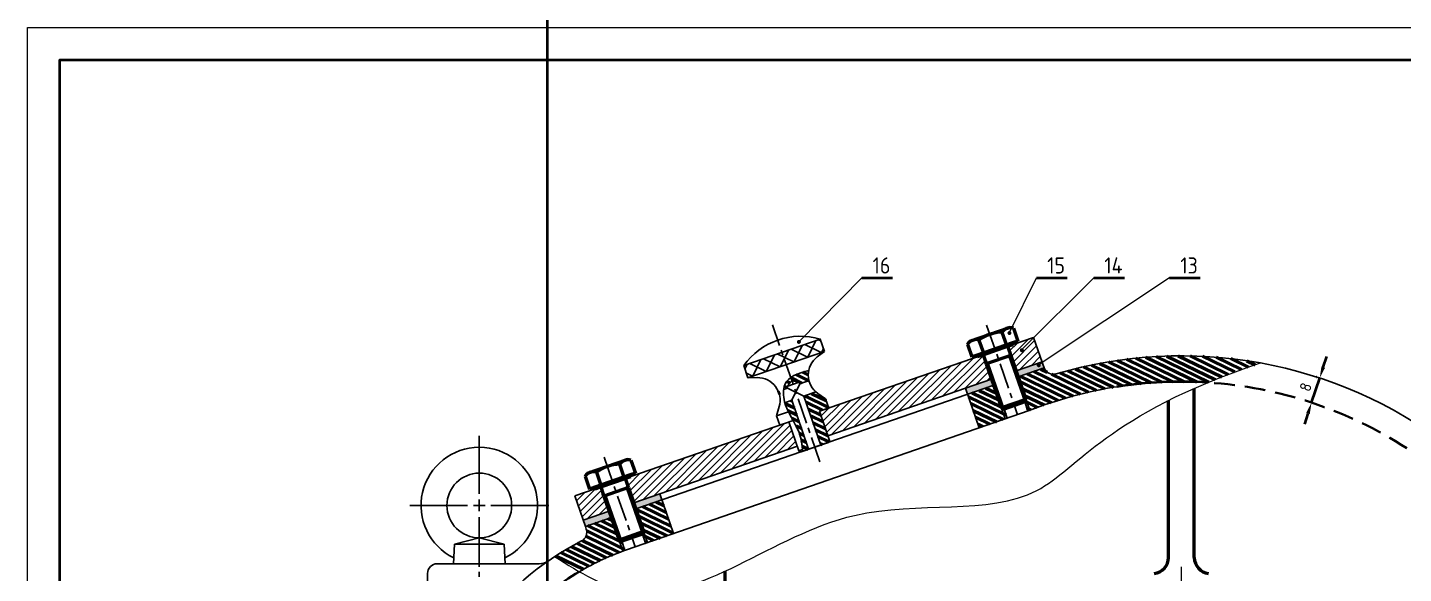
# Model space of a CAD drawing. Header units: millimetres. Extents: x 8200 to 9389, y 625 to 13172.
# Drawn here: x 8199.5 to 8624.7, y 13002.9 to 13171.6 of the extents above; entities that cross this region are included whole.
import ezdxf

# ---------------------------------------------------------------- set-up
doc = ezdxf.new("R2010")
doc.units = ezdxf.units.MM
doc.linetypes.add('CENTER', pattern=[50.800000000000004, 31.75, -6.35, 6.35, -6.35])
doc.linetypes.add('HIDDEN', pattern=[9.524999999999999, 6.35, -3.175])
for name, color, linetype, lineweight in [('AM_0', 7, 'Continuous', 50), ('AM_0N', 7, 'Continuous', 50), ('AM_4', 3, 'Continuous', 25), ('AM_4N', 3, 'Continuous', 25), ('AM_6', 2, 'HIDDEN', 35), ('CENTER', 1, 'CENTER', 25), ('manh', 3, 'Continuous', 13), ('net dam', 7, 'Continuous', 40)]:
    doc.layers.add(name, color=color, linetype=linetype, lineweight=lineweight)
doc.styles.get("Standard").update_dxf_attribs({"font": 'ISOCP.SHX'})
doc.dimstyles.new('AM_DIN', dxfattribs={"dimtxt": 3.5, "dimasz": 3.5, "dimexe": 1, "dimexo": 1, "dimgap": 1.5, "dimtad": 1, "dimdsep": 46, "dimtxsty": 'Standard', "dimcen": 0, "dimclrd": 256, "dimclre": 256, "dimclrt": 2, "dimadec": 0, "dimazin": 2, "dimtp": 0.1, "dimtm": 0.1, "dimtfac": 0.71, "dimtdec": 3, "dimtmove": 0, "dimatfit": 3, "dimfxl": 1, "dimlwd": -1, "dimlwe": -1, "dimarcsym": 0})
pattern_1 = [(154.0611881069578, (5249.557636160033, -1968.756973553362), (-0.6943900328841978, -1.427577925099391), [])]
pattern_2 = [(154.0611881069578, (0, 0), (-0.6943900328841979, -1.427577925099391), [])]

# ---------------------------------------------------------------- blocks, each defined once
blk = doc.blocks.new('*U24')
at = {"layer": 'CENTER', "color": 0, "linetype": 'CENTER', "transparency": 16777216}
for p, q in [((0, 3.6), (0, 21.5)), ((-21.5, 0), (-3.600000000000001, 0)), ((3.6, 0), (21.5, 0)), ((0, -14.94292288388321), (0, -3.6))]:
    blk.add_line(p, q, dxfattribs=at)
at = {"layer": 'CENTER', "color": 0, "linetype": 'Continuous', "transparency": 16777216}
for p, q in [((-1.8, 0), (1.8, 0)), ((0, -1.8), (0, 1.8))]:
    blk.add_line(p, q, dxfattribs=at)
blk = doc.blocks.new('*D68')
at = {"layer": 'Defpoints', "color": 0, "transparency": 16777216}
for p in [(8598.79084783324, 13063.31107732679), (8598.820281108805, 13063.30134941251), (8596.309786341923, 13055.70546789517)]:
    blk.add_point(p, dxfattribs=at)
at = {"layer": 'net dam', "linetype": 'ByBlock', "transparency": 16777216}
for p, q in [((8599.88918929375, 13066.63427549063), (8600.98753075426, 13069.95747365446)), ((8596.280353066359, 13055.71519580945), (8598.79084783324, 13063.31107732679)), ((8597.870795919138, 13063.61516125837), (8597.841362643572, 13063.62488917265)), ((8595.182011605848, 13052.39199764561), (8594.083670145337, 13049.06879948178)), ((8595.360301152255, 13056.01927974103), (8595.33086787669, 13056.02900765531))]:
    blk.add_line(p, q, dxfattribs=at)
at = {"layer": 'net dam', "transparency": 16777216}
for points in [[(8599.335322933111, 13066.81733240071), (8600.44305565439, 13066.45121858054), (8598.79084783324, 13063.31107732679)], [(8594.628145245208, 13052.5750545557), (8595.735877966486, 13052.20894073553), (8596.280353066359, 13055.71519580945)]]:
    blk.add_solid(points, dxfattribs=at)
at = {"layer": 'net dam', "color": 2, "transparency": 16777216, "insert": (8594.44977358338, 13060.53302506716), "char_height": 3.5, "attachment_point": 5, "rotation": 71.71089908759444}
blk.add_mtext('8', dxfattribs=at)

msp = doc.modelspace()

# ---------------------------------------------------------------- hatches: boundary and pattern name
h = msp.add_hatch()
h.set_pattern_fill('ANSI31', color=3, scale=0.5)
h.set_pattern_definition([(45, (0, 0), (-1.122532015133644, 1.122532015133644), [])])
h.paths.add_polyline_path([(8379.278312935508, 13022.12981145851), (8377.645423519803, 13026.85566293258), (8377.445084317385, 13027.43547764995), (8376.665689870359, 13029.69117381709), (8374.964383339655, 13029.10333362742), (8368.631745787497, 13026.91526299313), (8371.244368852644, 13019.35390063456)])
h.paths.add_polyline_path([(8385.928358759742, 13032.89163707194), (8384.227052229038, 13032.30379688227), (8385.006446676065, 13030.04810071513), (8385.206785878483, 13029.46828599777), (8386.83967529419, 13024.74243452369), (8437.40628818576, 13042.21435200387), (8434.793666425934, 13049.77571481352)])
h.paths.add_polyline_path([(8444.245372331292, 13053.04148508693), (8446.857991134111, 13045.48013083535), (8497.4245997899, 13062.95204685197), (8495.79171037416, 13067.67789832615), (8495.591371171742, 13068.25771304351), (8494.812011321716, 13070.51330908122)])
h.paths.add_polyline_path([(8510.36328780174, 13075.88659809094), (8502.373378411608, 13073.1259184535), (8503.152733530422, 13070.8703361087), (8503.35307273284, 13070.29052139133), (8504.98596214858, 13065.56466991716), (8513.019913077913, 13068.34058310672)])
h = msp.add_hatch()
h.set_pattern_fill('ANSI37', color=3, angle=19.06118810695783)
h.set_pattern_definition([(64.06118810695783, (5249.557636160033, -1968.756973553362), (-2.855155850198782, 1.388780065768396), []), (154.0611881069578, (5249.557636160033, -1968.756973553362), (-1.388780065768396, -2.855155850198782), [])])
h.paths.add_polyline_path([(8445.782326050601, 13071.55872169964), (8444.47601517068, 13075.3394031045), (8420.846756390352, 13067.17496010498), (8422.153067270276, 13063.39427870013)])
h = msp.add_hatch(color=3)
h.dxf.hatch_style = 1
h.paths.add_polyline_path([(8371.244368852644, 13019.35390063456), (8371.897524618977, 13017.46356004478), (8379.93146870184, 13020.23947086874), (8379.278312935508, 13022.12981145851)])
h.paths.add_polyline_path([(8386.83967529419, 13024.74243452369), (8387.49283106052, 13022.85209393392), (8395.526778566622, 13025.62800594069), (8394.873622800294, 13027.51834653045)])
h.paths.add_polyline_path([(8498.077755556198, 13061.0617062623), (8497.4245997899, 13062.95204685197), (8489.390652283804, 13060.17613484522), (8490.043808050104, 13058.28579425554)])
h.paths.add_polyline_path([(8513.673065420979, 13066.45024133425), (8513.684058097162, 13066.45411145718), (8513.019913077913, 13068.34058310672), (8504.98596214858, 13065.56466991716), (8505.639117914878, 13063.67432932749)])
at = {"layer": 'AM_0'}
h = msp.add_hatch(dxfattribs=at)
h.set_pattern_fill('ANSI31', color=3, scale=0.5, angle=109.0611881069578)
h.set_pattern_definition(pattern_2)
edge = h.paths.add_edge_path()
edge.add_spline(control_points=[(8564.258997001187, 13061.92190672396), (8569.107141395476, 13063.9315836541), (8574.495744690172, 13065.95492539727), (8580.514117318353, 13067.97215595114)], knot_values=[206.2297392377041, 206.2297392377041, 206.2297392377041, 206.2297392377041, 212.5260326899334, 212.5260326899334, 212.5260326899334, 212.5260326899334], degree=3, periodic=0)
edge.add_arc((8556.062991829793, 12933.93270556978), 136.2513552086527, 79.66192406608104, 106.5045519347248)
edge.add_arc((8516.502862883983, 13067.44651056851), 3.000000000001378, 199.3953263545461, 286.50455193471726, ccw=False)
edge.add_line((8513.673113635903, 13066.45025799361), (8505.639117914878, 13063.67432932749))
edge.add_line((8505.639117914878, 13063.67432932749), (8508.051401777644, 13056.69278168618))
edge.add_line((8508.051401777644, 13056.69278168618), (8509.216117222348, 13053.32190295535))
edge.add_arc((8556.062991829784, 12933.93270556978), 128.2513552086528, 98.93560559526242, 111.42444086286719, ccw=False)
edge.add_arc((8556.062991829793, 12933.93270556978), 128.251355208653, 86.33597065601151, 98.93560559526662, ccw=False)
h.paths.add_polyline_path([(8498.077755556198, 13061.0617062623), (8490.043808050104, 13058.28579425554), (8493.624518865956, 13047.92262616556), (8501.657607683246, 13050.70102335945)])
h = msp.add_hatch(dxfattribs=at)
h.set_pattern_fill('ANSI31', color=3, scale=0.5, angle=109.0611881069578)
h.set_pattern_definition(pattern_1)
edge = h.paths.add_edge_path()
edge.add_spline(control_points=[(8440.92145852511, 13065.67757538338), (8438.79637324009, 13065.12931106027), (8436.794031701116, 13064.49472493704), (8435.353828025382, 13063.46480500798)], knot_values=[1.570028673243917, 1.570028673243917, 1.570028673243917, 1.570028673243917, 7.190366858268072, 7.190366858268072, 7.190366858268072, 7.190366858268072], degree=3, periodic=0)
edge.add_line((8435.353828025382, 13063.46480500798), (8435.713352371227, 13062.42428163041))
edge.add_line((8435.713352371225, 13062.42428163041), (8437.980792542738, 13061.98604835696))
edge.add_line((8437.980792542738, 13061.98604835696), (8438.144081402728, 13061.51346318135))
edge.add_line((8438.14408140273, 13061.51346318135), (8441.00573998402, 13062.50223090311))
edge.add_arc((8447.778641481105, 13064.2707911398), 6.999999999999346, 168.4063603813519, 194.634467717052, ccw=False)
at = {"layer": 'AM_0', "true_color": 0xed1f24}
h = msp.add_hatch(dxfattribs=at)
h.set_pattern_fill('ANSI31', color=240, scale=0.5, angle=109.0611881069578)
h.set_pattern_definition(pattern_1)
edge = h.paths.add_edge_path()
edge.add_spline(control_points=[(8435.353828025382, 13063.46480500798), (8434.521681231141, 13062.86971933938), (8433.567877261517, 13061.79368303561), (8433.210773220404, 13060.29800651704), (8433.148328707697, 13059.78731770648)], knot_values=[7.190366858268072, 7.190366858268072, 7.190366858268072, 7.190366858268072, 10.43778698502077, 11.99643951405011, 11.99643951405011, 11.99643951405011, 11.99643951405011], degree=3, periodic=0)
edge.add_line((8433.148328707697, 13059.78731770648), (8434.363399997876, 13060.20715230143))
edge.add_line((8434.363399997877, 13060.20715230143), (8434.200111137887, 13060.67973747704))
edge.add_line((8434.200111137885, 13060.67973747704), (8435.713352371225, 13062.42428163041))
edge.add_line((8435.713352371225, 13062.42428163041), (8435.35382802538, 13063.46480500798))
at = {"layer": 'AM_0'}
h = msp.add_hatch(dxfattribs=at)
h.set_pattern_fill('ANSI31', color=3, scale=0.5, angle=109.0611881069578)
h.set_pattern_definition(pattern_1)
h.paths.add_polyline_path([(8444.675635802341, 13042.61005615709), (8447.038561680372, 13043.42650045704), (8447.34785799599, 13044.06237449264), (8444.245369656175, 13053.04149282917), (8447.080880709815, 13054.02122598911), (8446.10114754987, 13056.85673704275), (8443.694393818743, 13058.58581787404, -0.02454562750174107), (8443.156898701485, 13059.01346352218), (8439.450392282652, 13057.7327817765)])
edge = h.paths.add_edge_path()
edge.add_line((8435.669710877799, 13056.42647089658), (8433.553706205183, 13055.69534345425))
edge.add_spline(control_points=[(8433.553706205183, 13055.69534345425), (8434.52776962581, 13052.26823043268), (8438.092840697604, 13048.00466028951), (8438.902583026787, 13042.68364154298), (8439.060269229707, 13040.66982008241)], knot_values=[15.96303348124929, 15.96303348124929, 15.96303348124929, 15.96303348124929, 26.19361789271285, 32.1590496442861, 32.1590496442861, 32.1590496442861, 32.1590496442861], degree=3, periodic=0)
edge.add_line((8439.060269229707, 13040.66982008241), (8440.894954397489, 13041.30374527717))
edge.add_line((8440.894954397489, 13041.30374527717), (8435.669710877799, 13056.42647089658))
h = msp.add_hatch(dxfattribs=at)
h.set_pattern_fill('ANSI31', color=3, scale=0.5, angle=109.0611881069578)
h.set_pattern_definition(pattern_2)
h.paths.add_polyline_path([(8508.051401777648, 13056.69278168618), (8507.671926262696, 13055.91262776639), (8508.638409118928, 13053.11546686445), (8509.075755589647, 13053.26673149437, -0.0002939840092312598), (8509.216117222348, 13053.32190295535)])
h.paths.add_polyline_path([(8501.270193338749, 13053.70068310604), (8500.49003941897, 13054.08015862099), (8501.657607683246, 13050.70102335945), (8502.238226210324, 13050.90184136645)])
h = msp.add_hatch(dxfattribs=at)
h.set_pattern_fill('ANSI31', color=3, scale=0.5, angle=109.0611881069578)
h.set_pattern_definition(pattern_2)
edge = h.paths.add_edge_path()
edge.add_arc((8411.055799590384, 12933.93270556978), 88.73910889984467, 117.0386805106807, 123.2399316264677)
edge.add_spline(control_points=[(8362.413788610895, 13008.15254264997), (8364.952662885795, 13006.49799901007), (8367.492125237108, 13004.90845920148), (8370.032986726796, 13003.47357506895)], knot_values=[6.188674924413943, 6.188674924413943, 6.188674924413943, 6.188674924413943, 14.72395834413616, 14.72395834413616, 14.72395834413616, 14.72395834413616], degree=3, periodic=0)
edge.add_arc((8411.055799590384, 12933.93270556978), 80.73910889984548, 109.93544735348809, 120.53675425425931, ccw=False)
edge.add_line((8383.526894846073, 13009.83371418969), (8382.343752564615, 13013.25792322742))
edge.add_line((8382.343752564615, 13013.25792322742), (8379.931468701841, 13020.23947086874))
edge.add_line((8379.931468701841, 13020.23947086874), (8371.897521195748, 13017.46355886197))
edge.add_line((8371.897521195748, 13017.46355886197), (8372.187453117991, 13016.62444802634))
edge.add_arc((8369.351942233487, 13015.64471437689), 2.999999999999694, -62.9613194893019, 19.06119799807408, ccw=False)
h.paths.add_polyline_path([(8395.526778566622, 13025.62800594069), (8387.49283106052, 13022.85209393392), (8389.905114923287, 13015.87054629261), (8391.084502786422, 13012.45720316119), (8399.117591603715, 13015.23560035508)])
at = {"layer": 'AM_0', "true_color": 0xed1f24}
h = msp.add_hatch(dxfattribs=at)
h.set_pattern_fill('ANSI31', color=240, scale=0.5, angle=109.0611881069578)
h.set_pattern_definition(pattern_2)
h.paths.add_polyline_path([(8383.526894846073, 13009.83371418969, -0.001899613775068457), (8384.104413714565, 13010.04069795766), (8383.123906484392, 13012.87844771247), (8382.343752564615, 13013.25792322742)])
h.paths.add_polyline_path([(8389.905114923287, 13015.87054629261), (8389.52563940834, 13015.09039237283), (8390.50475004113, 13012.25668460135), (8391.084502786422, 13012.45720316119)])
at = {"layer": 'manh'}
h = msp.add_hatch(color=256, dxfattribs=at)
edge = h.paths.add_edge_path(flags=0)
edge.add_arc((8502.948823238676, 13077.22592732678), 0.6250000000000424, 0, 360)
h = msp.add_hatch(color=256, dxfattribs=at)
edge = h.paths.add_edge_path(flags=0)
edge.add_arc((8437.88510202913, 13074.47183399144), 0.6249999999998942, 0, 360)
h = msp.add_hatch(color=256, dxfattribs=at)
edge = h.paths.add_edge_path(flags=0)
edge.add_arc((8506.761199572236, 13071.90974412459), 0.6250000000000919, 0, 360)
h = msp.add_hatch(color=256, dxfattribs=at)
edge = h.paths.add_edge_path(flags=0)
edge.add_arc((8511.986797282425, 13067.26144707956), 0.6249999999999907, 0, 360)

# ---------------------------------------------------------------- linework, layer by layer
for p, q in [((8510.36328780174, 13075.88659809094), (8444.245372331292, 13053.04148508693)), ((8513.771586781484, 13066.20549048329), (8510.36328780174, 13075.88659809094)), ((8445.782326050601, 13071.55872169964), (8443.522802213301, 13069.82847340193)), ((8501.657607683246, 13050.70102335945), (8494.812011321712, 13070.51330908122)), ((8509.218565953077, 13053.31481592447), (8502.373378411607, 13073.1259184535)), ((8513.019913077911, 13068.34058310672), (8504.985962148581, 13065.56466991716)), ((8513.673065420979, 13066.45024133425), (8505.639117914883, 13063.67432932749)), ((8513.673065420979, 13066.45024133425), (8513.673113537116, 13066.4502582742)), ((8498.077755556196, 13061.0617062623), (8387.492831060521, 13022.85209393392)), ((8422.153067270276, 13063.39427870013), (8424.998778029243, 13063.42800434877)), ((8434.200111137885, 13060.67973747704), (8435.713352371225, 13062.42428163041)), ((8437.980792542738, 13061.98604835696), (8434.200111137885, 13060.67973747704)), ((8434.363399997876, 13060.20715230144), (8434.200111137885, 13060.67973747704)), ((8435.669710877799, 13056.42647089658), (8438.144081402728, 13061.51346318136)), ((8437.980792542738, 13061.98604835696), (8435.713352371225, 13062.42428163041)), ((8437.980792542738, 13061.98604835696), (8438.144081402726, 13061.51346318136)), ((8497.424599789898, 13062.95204685197), (8446.857991134111, 13045.48013083535)), ((8439.450392282652, 13057.7327817765), (8434.363399997876, 13060.20715230144)), ((8435.669710877799, 13056.42647089658), (8440.894954397489, 13041.30374527717)), ((8439.450392282652, 13057.7327817765), (8444.675635802341, 13042.61005615709)), ((8446.10114754987, 13056.85673704275), (8443.694393818745, 13058.58581787404)), ((8446.10114754987, 13056.85673704275), (8447.080880709815, 13054.02122598911)), ((8493.62956997658, 13047.90800741774), (8489.390652283802, 13060.17613484522)), ((8509.075755589647, 13053.26673149437), (8384.66458748781, 13010.23675283923)), ((8430.978421930464, 13051.63149352306), (8431.80436439724, 13054.47754395919)), ((8385.928358759742, 13032.89163707194), (8436.088014505207, 13050.22294158112)), ((8430.978421930464, 13051.63149352306), (8431.958155090404, 13048.79598246942)), ((8437.40628818576, 13042.21435200387), (8386.839675294194, 13024.74243452369)), ((8437.89615448386, 13040.79659729284), (8439.016717725815, 13041.18377722096)), ((8443.765026957808, 13039.12138921361), (8443.76502695781, 13039.12138921361)), ((8368.631745787497, 13026.91526299313), (8374.964383339657, 13029.10333362742)), ((8371.897524618977, 13017.46356004478), (8368.631745787497, 13026.91526299313)), ((8399.112540493092, 13015.2502191029), (8394.873622800294, 13027.51834653045)), ((8379.27831293551, 13022.12981145851), (8371.244368852644, 13019.35390063456)), ((8379.931468701841, 13020.23947086874), (8371.897521195748, 13017.46355886197)), ((8331.431801453704, 13011.93270556978), (8339.131801453706, 13013.93270556979)), ((8346.831801453709, 13011.93270556978), (8339.131801453706, 13013.93270556979)), ((8372.187453117991, 13016.62444802634), (8371.897521195748, 13017.46355886197)), ((8391.084906875272, 13012.45603366136), (8389.905114923287, 13015.87054629261)), ((8331.131801453706, 13005.93270556979), (8331.431801453706, 13011.93270556978)), ((8331.431801453706, 13011.93270556978), (8346.831801453709, 13011.93270556978)), ((8347.131801453706, 13005.93270556979), (8346.831801453707, 13011.93270556978)), ((8383.526894846073, 13009.83371418969), (8382.343752564615, 13013.25792322742)), ((8326.131801453706, 13005.93270556978), (8357.595341891756, 13005.93270556978)), ((8323.131801453706, 12945.93270556978), (8323.131801453706, 13002.93270556978))]:
    msp.add_line(p, q)
for points in [[(8420.846756390352, 13067.17496010498), (8444.47601517068, 13075.3394031045), (8445.782326050601, 13071.55872169964)], [(8445.782326050601, 13071.55872169964), (8422.153067270276, 13063.39427870013)], [(8422.153067270276, 13063.39427870013), (8420.846756390352, 13067.17496010498)], [(8441.005739984023, 13062.50223090311), (8438.144081402726, 13061.51346318135)], [(8433.148328707697, 13059.78731770648), (8434.363399997881, 13060.20715230143)], [(8433.553706205184, 13055.69534345425), (8435.669710877799, 13056.42647089658)], [(8443.156898701483, 13059.01346352218), (8439.450392282652, 13057.7327817765)], [(8430.978421930464, 13051.63149352306), (8434.651056755505, 13052.90047186749)], [(8447.080880709815, 13054.02122598911), (8444.245369656175, 13053.04149282917)], [(8444.245369656175, 13053.04149282917), (8447.34785799599, 13044.06237449264), (8447.038561680372, 13043.42650045704)], [(8431.958155090404, 13048.79598246942), (8436.088014194673, 13050.22294213694)], [(8434.793666144044, 13049.77571562936), (8437.89615448386, 13040.79659729284), (8438.532028519456, 13040.48730097722)], [(8438.532028519456, 13040.48730097722), (8442.785295099915, 13041.95690071713)], [(8447.038561680372, 13043.42650045704), (8442.785295099915, 13041.95690071713)]]:
    msp.add_lwpolyline(points)
msp.add_circle((8339.131801453706, 13023.93270556978), 10)
for centre, radius, start, end in [((8438.386701433918, 13054.68716388505), 21.53124999998974, 73.57184485680524, 144.5505313570861), ((8447.778641481105, 13064.2707911398), 7, 127.4433729592898, 234.3054507904608), ((8556.062991829791, 12933.93270556978), 136.251355208653, 52.81929619743641, 106.5045519347241), ((8516.502862883983, 13067.44651056851), 3.000000000000763, 199.3953206731792, 286.5045519347506), ((8425.08173198447, 13056.42849589165), 7, 343.8169254234379, 90.6790032546327), ((8556.062991829791, 12933.93270556978), 128.251355208653, 98.93560559526576, 111.4918170328221), ((8339.131801453706, 13023.93270556978), 18, 296.0630536440613, 243.9369463559387), ((8369.351942233487, 13015.64471437689), 3, 297.0386805106981, 19.061197998107), ((8411.055799590384, 12933.93270556978), 88.73910889984472, 117.0386805106807, 172.2282037361414), ((8411.055799590384, 12933.93270556978), 80.7391088998429, 109.0789216301324, 120.5367542542595), ((8326.131801453706, 13002.93270556978), 3, 90, 180), ((8357.595341891756, 13010.93270556978), 5, 270, 304.7719250735302)]:
    msp.add_arc(centre, radius, start, end)
msp.add_open_spline([(8440.92145852511, 13065.67757538338), (8437.568503226143, 13064.8125250344), (8432.727609996551, 13063.0969944852), (8433.226366747158, 13053.79653798447), (8438.077529582293, 13048.10527344589), (8438.902583026787, 13042.68364154298), (8439.060269229707, 13040.66982008241)], degree=3, knots=[1.570028673243917, 1.570028673243917, 1.570028673243917, 1.570028673243917, 10.43778698502077, 15.65678905991019, 26.19361789271285, 32.1590496442861, 32.1590496442861, 32.1590496442861, 32.1590496442861])
at = {"layer": 'AM_0'}
for p, q in [((8552.062991829791, 13007.88708339828), (8552.062991829791, 13056.36618405718)), ((8560.062991829791, 13007.88708339828), (8560.062991829791, 13060.12792616375)), ((8415.055799590384, 12997.80171213791), (8415.055799590384, 13003.62632131322))]:
    msp.add_line(p, q, dxfattribs=at)
for centre, start, end in [((8547.062991829791, 13007.88708339828), 276.9385849858651, 0), ((8565.062991829791, 13007.88708339828), 180, 263.0614150141349)]:
    msp.add_arc(centre, 5, start, end, dxfattribs=at)
at = {"layer": 'AM_0N'}
for p, q in [((8490.718188206942, 13074.70636706541), (8503.005402039798, 13078.95187954633)), ((8504.147625064306, 13078.73111973202), (8503.005402039798, 13078.95187954633)), ((8504.147625064306, 13078.73111973202), (8505.525234950956, 13074.7440893484)), ((8489.955893087359, 13073.82755281655), (8490.718188206942, 13074.70636706541)), ((8489.955893087359, 13073.82755281655), (8491.333502974006, 13069.84052243293)), ((8503.911356672525, 13074.18645761292), (8492.947381252437, 13070.3981541684)), ((8493.502906194353, 13075.05312670341), (8494.880516081002, 13071.06609631978)), ((8500.600611957312, 13077.50554584517), (8501.97822184396, 13073.51851546154)), ((8502.373339083395, 13073.12603227584), (8504.074645614099, 13073.71387246551)), ((8505.525234950956, 13074.7440893484), (8503.911356672525, 13074.18645761292)), ((8503.911356672525, 13074.18645761292), (8504.074645614099, 13073.71387246551)), ((8492.947381252437, 13070.3981541684), (8491.333502974006, 13069.84052243293)), ((8492.947381252437, 13070.3981541684), (8493.110670194012, 13069.92556902099)), ((8493.110670194012, 13069.92556902099), (8494.811976724715, 13070.51340921065)), ((8494.811976724715, 13070.51340921065), (8502.373339083395, 13073.12603227584)), ((8494.811976724715, 13070.51340921065), (8495.591371171742, 13068.25771304351)), ((8503.35307273284, 13070.29052139133), (8495.79171037416, 13067.67789832615)), ((8502.373339083395, 13073.12603227584), (8503.152733530422, 13070.8703361087)), ((8503.35307273284, 13070.29052139133), (8503.152733530422, 13070.8703361087)), ((8503.35307273284, 13070.29052139133), (8508.051401777644, 13056.69278168618)), ((8495.79171037416, 13067.67789832615), (8495.591371171742, 13068.25771304351)), ((8495.79171037416, 13067.67789832615), (8500.490039418964, 13054.08015862099)), ((8508.051401777644, 13056.69278168618), (8500.490039418964, 13054.08015862099)), ((8507.671926262696, 13055.91262776639), (8508.051401777644, 13056.69278168618)), ((8500.490039418964, 13054.08015862099), (8501.270193338749, 13053.70068310604)), ((8507.671926262696, 13055.91262776639), (8501.270193338749, 13053.70068310604)), ((8372.571901352585, 13033.88413167184), (8384.859115185442, 13038.12964415277)), ((8382.454325102955, 13036.6833104516), (8383.831934989603, 13032.69628006798)), ((8386.00133820995, 13037.90888433845), (8384.859115185442, 13038.12964415277)), ((8386.00133820995, 13037.90888433845), (8387.378948096599, 13033.92185395483)), ((8371.809606233002, 13033.00531742299), (8372.571901352585, 13033.88413167184)), ((8371.809606233002, 13033.00531742299), (8373.18721611965, 13029.01828703936)), ((8385.765069818168, 13033.36422221936), (8374.80109439808, 13029.57591877484)), ((8375.356619339997, 13034.23089130984), (8376.734229226646, 13030.24386092622)), ((8376.665689870359, 13029.69117381709), (8384.227052229038, 13032.30379688227)), ((8384.227052229038, 13032.30379688227), (8385.928358759742, 13032.89163707194)), ((8384.227052229038, 13032.30379688227), (8385.006446676065, 13030.04810071513)), ((8387.378948096599, 13033.92185395483), (8385.765069818168, 13033.36422221936)), ((8385.765069818168, 13033.36422221936), (8385.928358759742, 13032.89163707194)), ((8374.80109439808, 13029.57591877484), (8373.18721611965, 13029.01828703936)), ((8374.80109439808, 13029.57591877484), (8374.964383339655, 13029.10333362742)), ((8374.964383339655, 13029.10333362742), (8376.665689870359, 13029.69117381709)), ((8376.665689870359, 13029.69117381709), (8377.445084317385, 13027.43547764995)), ((8377.645423519803, 13026.85566293258), (8377.445084317385, 13027.43547764995)), ((8385.206785878483, 13029.46828599777), (8377.645423519803, 13026.85566293258)), ((8377.645423519803, 13026.85566293258), (8382.343752564608, 13013.25792322742)), ((8385.206785878483, 13029.46828599777), (8385.006446676065, 13030.04810071513)), ((8385.206785878483, 13029.46828599777), (8389.905114923287, 13015.87054629261)), ((8389.905114923287, 13015.87054629261), (8382.343752564608, 13013.25792322742)), ((8389.525639408339, 13015.09039237282), (8383.123906484392, 13012.87844771247)), ((8389.525639408339, 13015.09039237282), (8389.905114923287, 13015.87054629261)), ((8382.343752564608, 13013.25792322742), (8383.123906484392, 13012.87844771247))]:
    msp.add_line(p, q, dxfattribs=at)
for centre, radius, start, end in [((8503.267502572364, 13075.53273186326), 3.317273060791829, 83.50807038035866, 143.5080703803587), ((8492.62278370241, 13071.85473883465), 3.317273060791829, 74.61432561583271, 134.6143256158327), ((8500.914343501609, 13065.10037943452), 12.40913297364786, 91.44872401257236, 126.673671983619), ((8382.768056647252, 13024.27814404095), 12.40913297364786, 91.44872401257236, 126.673671983619), ((8385.121215718007, 13034.71049646969), 3.317273060791829, 83.50807038035866, 143.5080703803587), ((8374.476496848054, 13031.03250344108), 3.317273060791829, 74.61432561583271, 134.6143256158327)]:
    msp.add_arc(centre, radius, start, end, dxfattribs=at)
at = {"layer": 'AM_4'}
for p, q in [((8501.270193338749, 13053.70068310604), (8502.238226210324, 13050.90184136645)), ((8507.671926262696, 13055.91262776639), (8508.638409118928, 13053.11546686445)), ((8389.52563940834, 13015.09039237283), (8390.50475004113, 13012.25668460135)), ((8383.123906484392, 13012.87844771247), (8384.104413714565, 13010.04069795766))]:
    msp.add_line(p, q, dxfattribs=at)
at = {"layer": 'AM_4N'}
for p, q in [((8502.773258015473, 13070.09018218892), (8503.152733530422, 13070.8703361087)), ((8502.773258015473, 13070.09018218892), (8507.671926262696, 13055.91262776639)), ((8496.371525091527, 13067.87823752857), (8495.591371171742, 13068.25771304351)), ((8496.371525091527, 13067.87823752857), (8501.270193338749, 13053.70068310604)), ((8378.22523823717, 13027.056002135), (8377.445084317385, 13027.43547764995)), ((8378.22523823717, 13027.056002135), (8383.123906484392, 13012.87844771247)), ((8384.626971161117, 13029.26794679535), (8385.006446676065, 13030.04810071513)), ((8384.626971161117, 13029.26794679535), (8389.525639408339, 13015.09039237282))]:
    msp.add_line(p, q, dxfattribs=at)
at = {"layer": 'AM_6'}
for centre, radius, start, end in [((8556.062991829791, 12933.93270556978), 128.251355208653, 57.08582751914624, 86.33597065601471), ((8411.055799590384, 12933.93270556978), 80.7391088998429, 120.5367542542595, 180.0000000000013)]:
    msp.add_arc(centre, radius, start, end, dxfattribs=at)
at = {"layer": 'CENTER', "ltscale": 0.25}
for p, q in [((8444.357592778299, 13037.40640918642), (8429.728626959157, 13079.74507442658)), ((8495.882061473925, 13079.66463419038), (8505.450793450167, 13051.97114455171)), ((8339.131801453706, 13012.96232070251), (8339.131801453706, 12995.26821079815))]:
    msp.add_line(p, q, dxfattribs=at)
at = {"layer": 'CENTER', "linetype": 'CENTER', "ltscale": 0.25}
msp.add_line((8377.735774619568, 13038.84239879681), (8387.30450659581, 13011.14890915814), dxfattribs=at)
at = {"layer": 'manh'}
for p, q in [((8457.34340183284, 13094.29026447397), (8437.916375671617, 13074.60038062166)), ((8503.184345402882, 13077.80485246025), (8511.289124805586, 13094.29026447397)), ((8529.004537217523, 13094.29026447397), (8507.10870155427, 13072.4292317303)), ((8552.38016185004, 13094.29026447397), (8512.398575167752, 13067.73162148673))]:
    msp.add_line(p, q, dxfattribs=at)
at = {"layer": 'manh', "color": 1, "linetype": 'CENTER'}
msp.add_line((8556.05299182979, 12947.43270556978), (8556.05299182979, 13004.93270556978), dxfattribs=at)
at = {"layer": 'manh'}
msp.add_lwpolyline([(8199.53987978298, 12330.61936424626), (8199.53987978298, 13171.61936424626), (9388.53987978298, 13171.61936424626), (9388.53987978298, 12330.61936424626), (8199.53987978298, 12330.61936424626)], close=True, dxfattribs=at)
msp.add_open_spline([(8362.413788610895, 13008.15254264997), (8370.14111184076, 13003.11677005194), (8399.705781940896, 12986.1657727683), (8446.822016588758, 13031.42945199453), (8515.607633336893, 13016.76210146139), (8532.494429346865, 13051.87697744558), (8580.514117318353, 13067.97215595114)], degree=3, knots=[6.188674924413943, 6.188674924413943, 6.188674924413943, 6.188674924413943, 32.16668198632851, 105.5102790642568, 162.2888563580469, 212.5260326899334, 212.5260326899334, 212.5260326899334, 212.5260326899334], dxfattribs=at)
at = {"layer": 'net dam'}
for p, q in [((8457.34340183284, 13094.29026447397), (8466.84340183284, 13094.29026447397)), ((8457.34340183284, 13094.29026447397), (8466.84340183284, 13094.29026447397)), ((8511.289124805586, 13094.29026447397), (8520.789124805586, 13094.29026447397)), ((8511.289124805586, 13094.29026447397), (8520.789124805586, 13094.29026447397)), ((8529.004537217523, 13094.29026447397), (8538.504537217523, 13094.29026447397)), ((8529.004537217523, 13094.29026447397), (8538.504537217523, 13094.29026447397)), ((8552.38016185004, 13094.29026447397), (8561.88016185004, 13094.29026447397)), ((8552.38016185004, 13094.29026447397), (8561.88016185004, 13094.29026447397)), ((8431.501741416583, 13059.21838457968), (8431.854633481551, 13058.19705612835))]:
    msp.add_line(p, q, dxfattribs=at)
msp.add_xline((8360.055799590384, 12859.85288056978), (0, -1), dxfattribs=at)
msp.add_lwpolyline([(8209.53987978298, 12340.61936424626), (8209.53987978298, 13161.61936424626), (9378.53987978298, 13161.61936424626), (9378.53987978298, 12340.61936424626)], close=True, dxfattribs=at)
msp.add_arc((8556.062991829791, 12933.93270556978), 128.251355208653, 86.33597065601471, 98.93560559526576, dxfattribs=at)

# ---------------------------------------------------------------- block references
at = {"layer": 'CENTER', "linetype": 'CENTER'}
msp.add_blockref('*U24', (8339.131801453706, 13023.93270556978), dxfattribs=at)

# ---------------------------------------------------------------- texts
at = {"layer": 'net dam', "color": 7, "char_height": 5, "attachment_point": 8}
for s, insert in [('16', (8463.40590183284, 13095.60276447397)), ('15', (8517.351624805586, 13095.60276447397)), ('14', (8535.067037217523, 13095.60276447397)), ('13', (8558.44266185004, 13095.60276447397))]:
    msp.add_mtext(s, dxfattribs=dict(at, insert=insert))

# ---------------------------------------------------------------- dimensions: what is measured, and where the dimension line sits
at = {"layer": 'net dam'}
dim = msp.add_aligned_dim(p1=(8596.30978634192, 13055.70546789517), p2=(8598.820281108803, 13063.30134941251), distance=0.030999193968185883, dimstyle='AM_DIN', dxfattribs=at)
dim.commit()
dim.dimension.update_dxf_attribs({"geometry": '*D68', "text_midpoint": (8594.44977358338, 13060.53302506716)})

doc.saveas('drawing.dxf')
